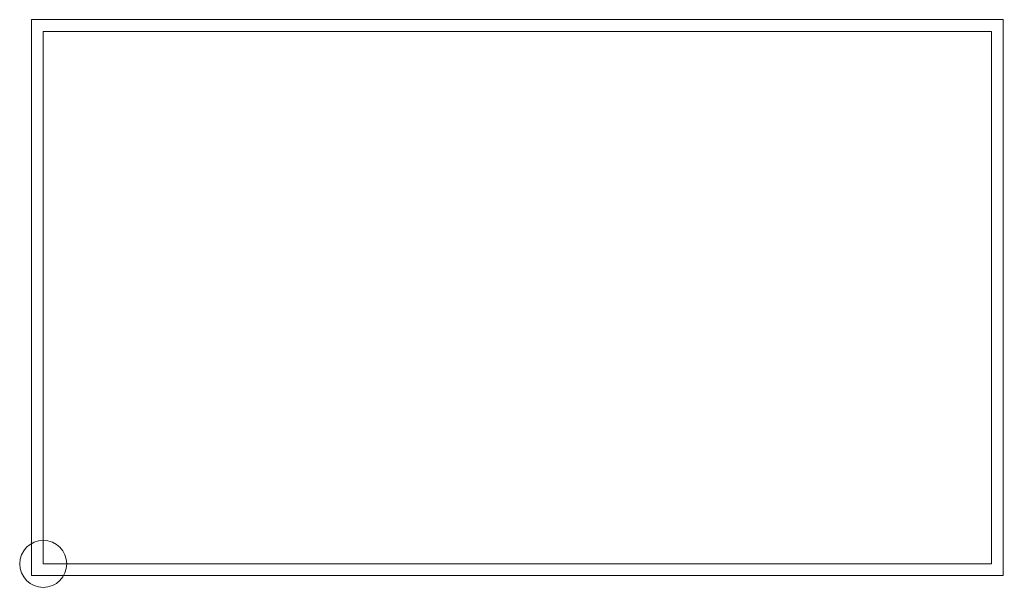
# Model space of a CAD drawing. Units: millimetres on the paper. Extents: x -403 to -277, y 215 to 287.
import ezdxf

# ---------------------------------------------------------------- set-up
doc = ezdxf.new("R2010")
doc.units = ezdxf.units.MM
doc.layers.add('0-1_ORIGIN', color=9, linetype='Continuous', lineweight=18)
doc.layers.add('0-2_CAM0', color=7, linetype='Continuous', lineweight=18)

msp = doc.modelspace()

# ---------------------------------------------------------------- linework, layer by layer
at = {"layer": '0-1_ORIGIN', "color": 7}
for p in [(-401.332, 219.149), (-398.332, 216.149)]:
    msp.add_line(p, (-401.332, 216.149), dxfattribs=at)
at = {"layer": '0-1_ORIGIN'}
msp.add_lwpolyline([(-399.832, 217.649), (-399.832, 285.649), (-278.832, 285.649), (-278.832, 217.649)], close=True, dxfattribs=at)
msp.add_circle((-399.832, 217.649), 3, dxfattribs=at)
at = {"layer": '0-2_CAM0', "color": 9}
msp.add_line((-398.332, 287.149), (-401.332, 287.149), dxfattribs=at)
at = {"layer": '0-2_CAM0'}
msp.add_line((-401.332, 284.149), (-401.332, 287.149), dxfattribs=at)
msp.add_lwpolyline([(-401.332, 216.149), (-401.332, 287.149), (-277.332, 287.149), (-277.332, 216.149)], close=True, dxfattribs=at)

doc.saveas('drawing.dxf')
